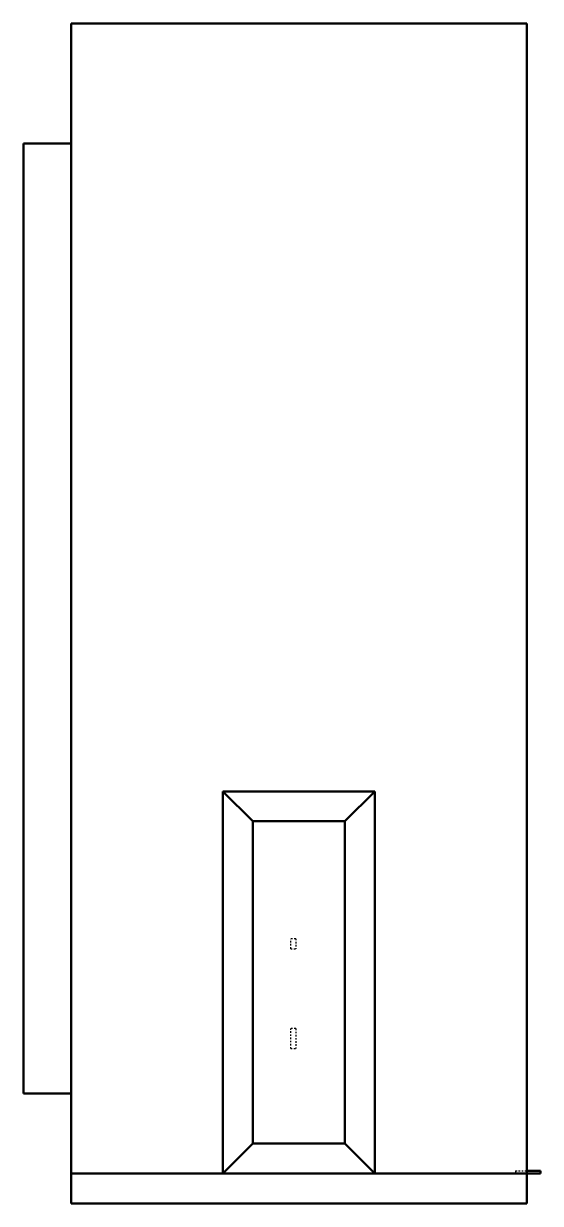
# Model space of a CAD drawing. Header units: millimetres. Extents: x -175 to 154, y 0 to 750.
import ezdxf

# ---------------------------------------------------------------- set-up
doc = ezdxf.new("R2010")
doc.units = ezdxf.units.MM
doc.linetypes.add('Dashed', pattern=[2, 1, -1])
doc.layers.add('AM_0', color=7, linetype='Continuous', lineweight=50)
doc.layers.add('AM_9', color=6, linetype='Dashed', lineweight=25)

# ---------------------------------------------------------------- blocks, each defined once
blk = doc.blocks.new('1_RXV15AVJU9_PART6_0_in_RXV15AVJU9_2')
at = {"layer": 'AM_0'}
for p, q in [((-144.918811, 0), (-144.918811, 19.05)), ((144.918811, 19.05), (144.918811, 0)), ((-144.918811, 0), (144.918811, 0))]:
    blk.add_line(p, q, dxfattribs=at)
blk = doc.blocks.new('2_RXV15AVJU9_PART5_0_in_RXV15AVJU9_2')
at = {"layer": 'AM_0'}
for p, q in [((-175.081311, 69.85), (-175.081311, 673.800024)), ((-144.918811, 673.800024), (-175.081311, 673.800024)), ((-175.081311, 69.85), (-144.918811, 69.85))]:
    blk.add_line(p, q, dxfattribs=at)
blk = doc.blocks.new('3_RXV15AVJU9_PART4_0_in_RXV15AVJU9_2')
at = {"layer": 'AM_9'}
for p, q in [((-2.043811, 168.275), (-5.218811, 168.275)), ((-5.218811, 161.925), (-5.218811, 168.275)), ((-2.043811, 168.275), (-2.043811, 161.925)), ((-5.218811, 161.925), (-2.043811, 161.925))]:
    blk.add_line(p, q, dxfattribs=at)
blk = doc.blocks.new('4_RXV15AVJU9_PART3_0_in_RXV15AVJU9_2')
at = {"layer": 'AM_9'}
for p, q in [((-2.043811, 111.125), (-5.218811, 111.125)), ((-5.218811, 98.425), (-5.218811, 111.125)), ((-2.043811, 111.125), (-2.043811, 98.425)), ((-5.218811, 98.425), (-2.043811, 98.425))]:
    blk.add_line(p, q, dxfattribs=at)
blk = doc.blocks.new('5_RXV15AVJU9_PART2_0_in_RXV15AVJU9_2')
at = {"layer": 'AM_0'}
for p, q in [((-144.92, 750), (144.92, 750)), ((144.92, 19.05), (144.92, 750)), ((-144.92, 750), (-144.92, 19.05)), ((-48.31, 19.05), (-48.31, 261.94)), ((-48.31, 261.94), (48.31, 261.94)), ((-29.26, 242.89), (-48.31, 261.94)), ((48.31, 261.94), (29.26, 242.89)), ((48.31, 261.94), (48.31, 19.05)), ((-29.26, 242.89), (-29.26, 38.1)), ((29.26, 242.89), (-29.26, 242.89)), ((29.26, 38.1), (29.26, 242.89)), ((-48.31, 19.05), (-29.26, 38.1)), ((-29.26, 38.1), (29.26, 38.1)), ((48.31, 19.05), (29.26, 38.1)), ((144.92, 19.05), (-144.92, 19.05))]:
    blk.add_line(p, q, dxfattribs=at)
blk = doc.blocks.new('6_RXV15AVJU9_PART1_0_in_RXV15AVJU9_2')
at = {"layer": 'AM_0'}
for p, q in [((144.918811, 20.6375), (153.531189, 20.6375)), ((153.531189, 19.05), (144.918811, 19.05)), ((153.531189, 19.05), (153.531189, 20.6375))]:
    blk.add_line(p, q, dxfattribs=at)
at = {"layer": 'AM_9'}
for q in [(137.656189, 19.05), (144.918811, 20.6375)]:
    blk.add_line((137.656189, 20.6375), q, dxfattribs=at)

msp = doc.modelspace()

# ---------------------------------------------------------------- block references
for name in ['5_RXV15AVJU9_PART2_0_in_RXV15AVJU9_2', '2_RXV15AVJU9_PART5_0_in_RXV15AVJU9_2', '3_RXV15AVJU9_PART4_0_in_RXV15AVJU9_2', '4_RXV15AVJU9_PART3_0_in_RXV15AVJU9_2', '1_RXV15AVJU9_PART6_0_in_RXV15AVJU9_2', '6_RXV15AVJU9_PART1_0_in_RXV15AVJU9_2']:
    msp.add_blockref(name, (0, 0))

doc.saveas('drawing.dxf')
